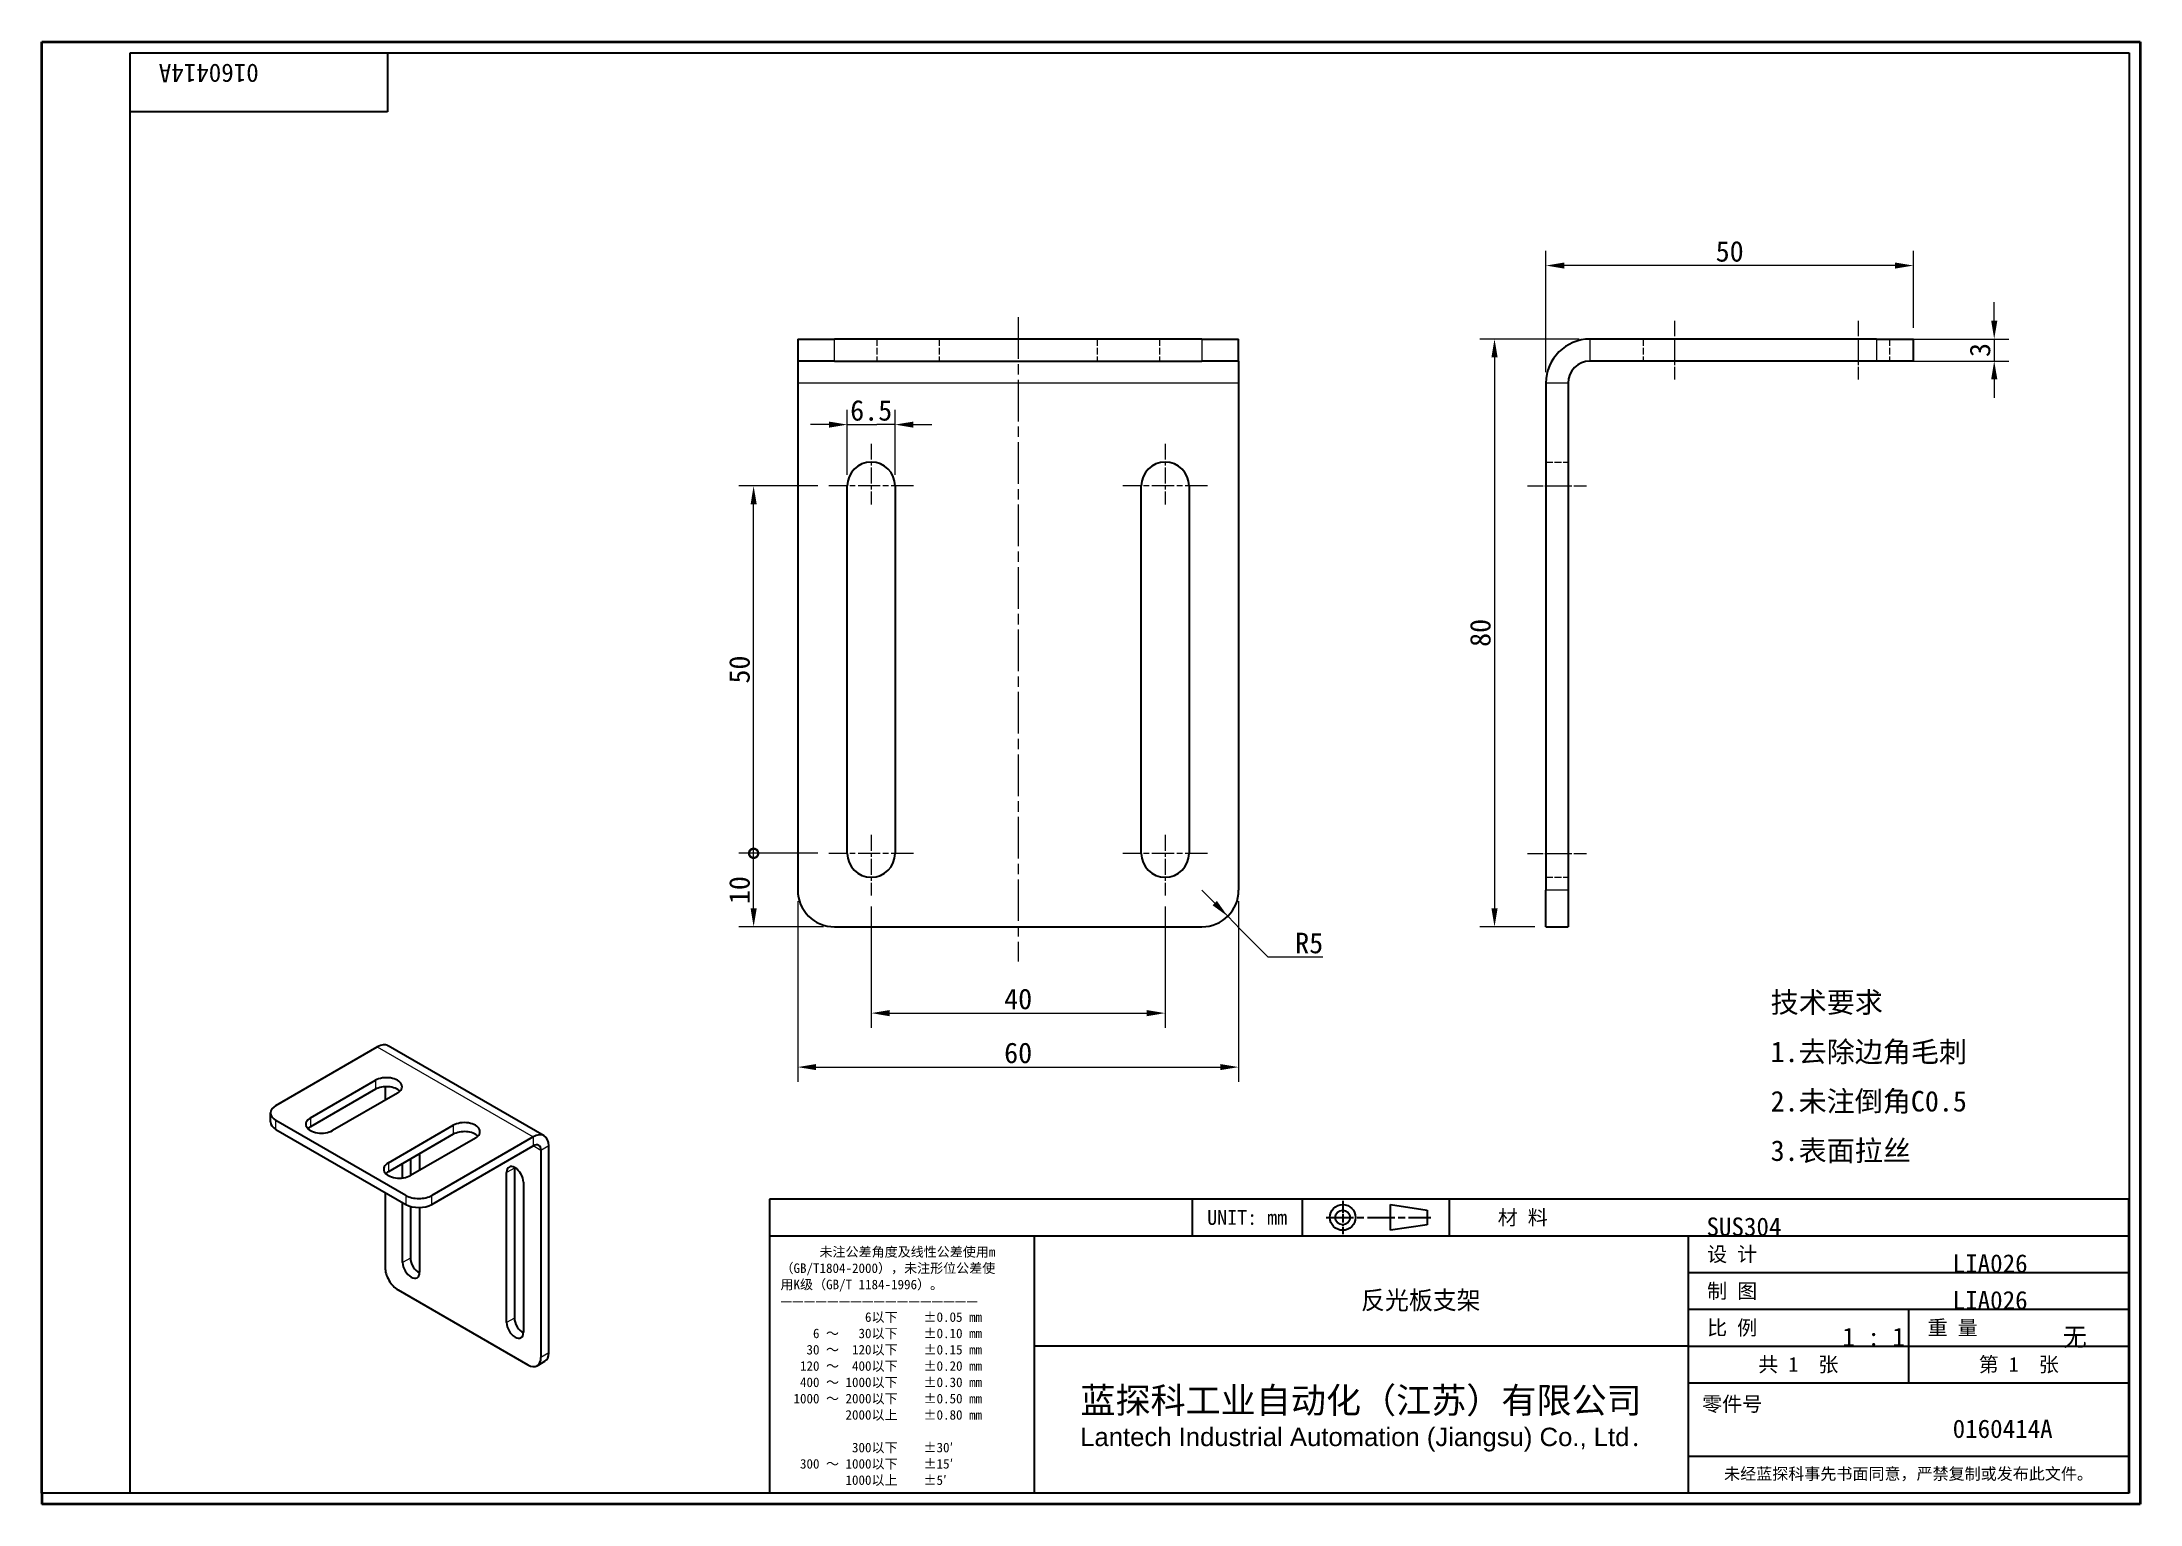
# Model space of a CAD drawing. Header units: millimetres. Extents: x 6 to 292, y 5 to 205.
import ezdxf
from ezdxf.enums import TextEntityAlignment as Align

# ---------------------------------------------------------------- set-up
doc = ezdxf.new("R2018")
doc.units = ezdxf.units.MM
doc.linetypes.add('CHAIN', pattern=[0.3543, 0.2362, -0.0295, 0.0591, -0.0295])
doc.linetypes.add('DASHED', pattern=[0.2067, 0.1654, -0.0413])
for name, color, linetype, lineweight in [('1', 7, 'Continuous', 18), ('可见 (ISO)', 7, 'Continuous', 25), ('可见窄的 (ISO)', 7, 'Continuous', 18), ('图框 (ISO)', 7, 'Continuous', 35), ('标题 (ISO)', 7, 'Continuous', 25)]:
    doc.layers.add(name, color=color, linetype=linetype, lineweight=lineweight)
for name, color, linetype, lineweight, true_color in [('中心标记 (ISO)', 1, 'CHAIN', 18, 0xff0000), ('中心线 (ISO)', 1, 'CHAIN', 18, 0xff0000), ('尺寸 (ISO)', 7, 'Continuous', 18, 0x008000), ('符号 (ISO)', 7, 'Continuous', 18, 0x008000), ('隐藏 (ISO)', 5, 'DASHED', 18, 0x0000ff), ('隐藏窄的 (ISO)', 5, 'DASHED', 18, 0x0000ff)]:
    doc.layers.add(name, color=color, linetype=linetype, lineweight=lineweight, true_color=true_color)
doc.styles.get("Standard").update_dxf_attribs({"font": 'simfang.ttf'})
doc.styles.add('文本样式164', font='SimSun.ttf')
doc.styles.add('最新国标', font='simfang.ttf')
doc.styles.add('注释文本 (ISO)', font='simfang.ttf')
doc.dimstyles.new('默认 (GB)', dxfattribs={"dimtxt": 2.8, "dimasz": 2.5, "dimexe": 2, "dimexo": 1.5, "dimgap": 0.5, "dimtad": 1, "dimtoh": 1, "dimdsep": 46, "dimtxsty": '最新国标', "dimcen": 0.09, "dimdle": 10, "dimclrd": 256, "dimclre": 256, "dimclrt": 256, "dimaunit": 1, "dimadec": 3, "dimazin": 2, "dimtfac": 0.535714, "dimtdec": 3, "dimtmove": 0, "dimatfit": 3, "dimfxl": 0, "dimtolj": 1, "dimlwd": -1, "dimlwe": -1, "dimarcsym": 0})

# ---------------------------------------------------------------- blocks, each defined once
blk = doc.blocks.new('图框 最新国标')
at = {"layer": '图框 (ISO)'}
for p, q in [((6, 7), (6, 204.5)), ((6, 204.5), (291.5, 204.5)), ((291.5, 204.5), (291.5, 5.5)), ((6, 7), (6, 5.5)), ((6, 7), (6, 5.5)), ((291.5, 5.5), (6, 5.5))]:
    blk.add_line(p, q, dxfattribs=at)
at = {"layer": '图框 (ISO)', "color": 7, "linetype": 'Continuous', "lineweight": 25}
for p, q in [((18, 203), (290, 203)), ((18, 7), (18, 203)), ((18, 203), (290, 203)), ((53, 203), (53, 195)), ((290, 203), (290, 7)), ((290, 203), (290, 7)), ((53, 195), (18, 195)), ((290, 7), (6, 7)), ((290, 7), (18, 7))]:
    blk.add_line(p, q, dxfattribs=at)
at = {"layer": '图框 (ISO)', "lineweight": 30}
blk.add_attdef('零件代号', text='', height=2.5, rotation=180, dxfattribs=at).set_placement((35.5, 199), align=Align.MIDDLE_CENTER)
blk = doc.blocks.new('标题栏 最新国标')
at = {"layer": '标题 (ISO)'}
for p, q in [((381.98, -183.84), (196.98, -183.84)), ((196.98, -183.84), (196.98, -223.84)), ((254.48, -183.84), (254.48, -188.84)), ((269.48, -183.84), (269.48, -188.84)), ((281.48, -188.09), (281.48, -184.59)), ((281.48, -184.59), (286.48, -185.34)), ((286.48, -185.34), (286.48, -187.34)), ((289.48, -183.84), (289.48, -188.84)), ((381.98, -223.84), (381.98, -183.84)), ((383.48, -183.84), (383.48, -225.34)), ((286.48, -187.34), (281.48, -188.09)), ((196.98, -188.84), (381.98, -188.84)), ((232.98, -188.84), (232.98, -223.84)), ((321.98, -188.84), (321.98, -223.84)), ((321.98, -193.84), (381.98, -193.84)), ((321.98, -198.84), (381.98, -198.84)), ((351.98, -198.84), (351.98, -208.84)), ((321.98, -203.84), (232.98, -203.84)), ((321.98, -203.84), (381.98, -203.84)), ((321.98, -208.84), (381.98, -208.84)), ((321.98, -218.84), (381.98, -218.84)), ((196.98, -223.84), (381.98, -223.84)), ((383.48, -225.34), (196.98, -225.34))]:
    blk.add_line(p, q, dxfattribs=at)
at = {"layer": '标题 (ISO)', "linetype": 'CHAIN', "ltscale": 5.000333}
blk.add_line((274.98, -184.09), (274.98, -188.59), dxfattribs=at)
at = {"layer": '标题 (ISO)', "linetype": 'CHAIN', "ltscale": 15.834605}
blk.add_line((272.73, -186.34), (286.98, -186.34), dxfattribs=at)
at = {"layer": '标题 (ISO)'}
for radius in [1.75, 1]:
    blk.add_circle((274.98, -186.34), radius, dxfattribs=at)
at = {"layer": '1', "style": '文本样式164'}
for s, p in [('UNIT: mm', (261.98, -186.34)), ('材 料', (299.48, -186.34)), ('设 计', (327.98, -191.34)), ('制 图', (327.98, -196.34)), ('比 例', (327.98, -201.34)), ('重 量', (357.98, -201.34)), ('共 1  张', (336.98, -206.34)), ('第 1  张', (366.98, -206.34))]:
    blk.add_text(s, height=2, dxfattribs=at).set_placement(p, align=Align.MIDDLE_CENTER)
at = {"layer": '标题 (ISO)', "style": '注释文本 (ISO)'}
for s, insert, char_height, attachment_point, line_spacing_factor in [('\\fSimSun|b0|i0;{\\H1.3000;      未注公差角度及线性公差使用m\\P}\\fSimSun|b0|i0;{\\H1.3000;（GB/T1804-2000），未注形位公差使\\P}\\fSimSun|b0|i0;{\\H1.3000;用K级（GB/T 1184-1996）。\\P}\\fSimSun|b0|i0;{\\H1.3000;—————————————————\\P}\\fSimSun|b0|i0;{\\H1.3000;             6以下    ±0.05 mm\\P}\\fSimSun|b0|i0;{\\H1.3000;     6 ～   30以下    ±0.10 mm\\P}\\fSimSun|b0|i0;{\\H1.3000;    30 ～  120以下    ±0.15 mm\\P}\\fSimSun|b0|i0;{\\H1.3000;   120 ～  400以下    ±0.20 mm\\P}\\fSimSun|b0|i0;{\\H1.3000;   400 ～ 1000以下    ±0.30 mm\\P}\\fSimSun|b0|i0;{\\H1.3000;  1000 ～ 2000以下    ±0.50 mm\\P}\\fSimSun|b0|i0;{\\H1.3000;          2000以上    ±0.80 mm\\P}\\fSimSun|b0|i0;{\\H1.3000;\\P}\\fSimSun|b0|i0;{\\H1.3000;           300以下    ±30′\\P}\\fSimSun|b0|i0;{\\H1.3000;   300 ～ 1000以下    ±15′\\P}\\fSimSun|b0|i0;{\\H1.3000;          1000以上    ±5′}', (198.48, -206.63), 1.3, 4, 1.023913), ('\\pxsm0.94;\\fMicrosoft YaHei|b0|i0;{\\H3.5000;蓝探科工业自动化（江苏）有限公司\\P}\\fArial|b0|i0;{\\H2.5000;Lantech Industrial Automation (Jiangsu) Co., Ltd}\\fFangSong|b0|i0;{\\H2.5000;.}', (277.48, -213.84), 2, 5, 0.978695)]:
    blk.add_mtext(s, dxfattribs=dict(at, insert=insert, char_height=char_height, attachment_point=attachment_point, line_spacing_factor=line_spacing_factor))
at = {"layer": '标题 (ISO)', "attachment_point": 5, "style": '注释文本 (ISO)'}
for s, insert, char_height in [('\\fFangSong|b0|i0;零件号', (327.98, -211.84), 2), ('\\fSimSun|b0|i0;{\\H1.6000;未经蓝探科事先书面同意，严禁复制或发布此文件。}', (351.98, -221.34), 1.6)]:
    blk.add_mtext(s, dxfattribs=dict(at, insert=insert, char_height=char_height))
at = {"layer": '标题 (ISO)', "lineweight": 30, "flags": 104}
for tag, height, p in [('材料', 2, (324.48, -186.34)), ('设计人', 2, (357.98, -191.34)), ('库存编号', 3.5, (277.48, -196.34)), ('设计人', 2, (357.98, -196.34)), ('视图比例', 2, (342.98, -201.34)), ('质量\\P3;', 2, (372.98, -201.34)), ('零件代号', 3.5, (357.98, -213.84))]:
    blk.add_attdef(tag, text='', height=height, dxfattribs=at).set_placement(p, align=Align.MIDDLE_CENTER)
blk = doc.blocks.new('*D5')
at = {"layer": 'Defpoints', "color": 0, "transparency": 16777216}
for p in [(210.66, 174.07), (260.66, 164.07), (210.66, 158.07)]:
    blk.add_point(p, dxfattribs=at)
at = {"layer": '尺寸 (ISO)', "color": 116, "true_color": 0x00803f, "transparency": 16777216}
for p, q in [((210.66, 159.57), (210.66, 176.07)), ((260.66, 165.57), (260.66, 176.07)), ((258.16, 174.07), (213.16, 174.07))]:
    blk.add_line(p, q, dxfattribs=at)
for points in [[(213.16, 174.48), (213.16, 173.65), (210.66, 174.07)], [(258.16, 174.48), (258.16, 173.65), (260.66, 174.07)]]:
    blk.add_solid(points, dxfattribs=at)
at = {"layer": '尺寸 (ISO)', "transparency": 16777216, "insert": (235.66, 175.98), "char_height": 2.8, "attachment_point": 5, "style": '最新国标'}
blk.add_mtext('\\A1;50', dxfattribs=at)
blk = doc.blocks.new('*D6')
at = {"layer": 'Defpoints', "color": 0, "transparency": 16777216}
for p in [(216.66, 164.07), (203.66, 84.07), (210.66, 84.07)]:
    blk.add_point(p, dxfattribs=at)
at = {"layer": '尺寸 (ISO)', "color": 116, "true_color": 0x00803f, "transparency": 16777216}
for p, q in [((215.16, 164.07), (201.66, 164.07)), ((203.66, 161.57), (203.66, 86.57)), ((209.16, 84.07), (201.66, 84.07))]:
    blk.add_line(p, q, dxfattribs=at)
for points in [[(203.24, 161.57), (204.08, 161.57), (203.66, 164.07)], [(203.24, 86.57), (204.08, 86.57), (203.66, 84.07)]]:
    blk.add_solid(points, dxfattribs=at)
at = {"layer": '尺寸 (ISO)', "transparency": 16777216, "insert": (201.74, 124.07), "char_height": 2.8, "attachment_point": 5, "rotation": 90, "style": '最新国标'}
blk.add_mtext('\\A1;80', dxfattribs=at)
blk = doc.blocks.new('*D7')
at = {"layer": 'Defpoints', "color": 0, "transparency": 16777216}
for p in [(255.66, 164.07), (255.66, 161.07), (271.66, 161.07)]:
    blk.add_point(p, dxfattribs=at)
at = {"layer": '尺寸 (ISO)', "color": 116, "true_color": 0x00803f, "transparency": 16777216}
for p, q in [((271.66, 166.57), (271.66, 169.07)), ((257.16, 164.07), (273.66, 164.07)), ((271.66, 164.07), (271.66, 161.07)), ((257.16, 161.07), (273.66, 161.07)), ((271.66, 158.57), (271.66, 156.07))]:
    blk.add_line(p, q, dxfattribs=at)
for points in [[(271.24, 166.57), (272.08, 166.57), (271.66, 164.07)], [(271.24, 158.57), (272.08, 158.57), (271.66, 161.07)]]:
    blk.add_solid(points, dxfattribs=at)
at = {"layer": '尺寸 (ISO)', "transparency": 16777216, "insert": (269.74, 162.57), "char_height": 2.8, "attachment_point": 5, "rotation": 90, "style": '最新国标'}
blk.add_mtext('\\A1;3', dxfattribs=at)
blk = doc.blocks.new('_DotSmall')
at = {"color": 0, "linetype": 'ByBlock', "const_width": 0.5}
blk.add_lwpolyline([(-0.0625, 0, 1), (0.0625, 0, 1)], format="xyb", close=True, dxfattribs=at)
blk = doc.blocks.new('*D8')
at = {"layer": 'Defpoints', "color": 0, "transparency": 16777216}
for p in [(102.84, 94.07), (113.09, 94.07), (113.84, 84.07)]:
    blk.add_point(p, dxfattribs=at)
at = {"layer": '尺寸 (ISO)', "color": 116, "true_color": 0x00803f, "transparency": 16777216}
for p, q in [((111.59, 94.07), (100.84, 94.07)), ((102.84, 86.57), (102.84, 94.07)), ((112.34, 84.07), (100.84, 84.07))]:
    blk.add_line(p, q, dxfattribs=at)
blk.add_solid([(102.43, 86.57), (103.26, 86.57), (102.84, 84.07)], dxfattribs=at)
at = {"layer": '尺寸 (ISO)', "color": 116, "true_color": 0x00803f, "transparency": 16777216, "xscale": 2.5, "yscale": 2.5, "zscale": 2.5, "rotation": 90}
blk.add_blockref('_DotSmall', (102.84, 94.07), dxfattribs=at)
at = {"layer": '尺寸 (ISO)', "transparency": 16777216, "insert": (100.93, 89.06), "char_height": 2.8, "attachment_point": 5, "rotation": 90, "style": '最新国标'}
blk.add_mtext('\\A1;10', dxfattribs=at)
blk = doc.blocks.new('*D10')
at = {"layer": 'Defpoints', "color": 0, "transparency": 16777216}
for p in [(102.84, 144.07), (113.09, 144.07), (113.09, 94.07)]:
    blk.add_point(p, dxfattribs=at)
at = {"layer": '尺寸 (ISO)', "color": 116, "true_color": 0x00803f, "transparency": 16777216}
for p, q in [((111.59, 144.07), (100.84, 144.07)), ((102.84, 94.07), (102.84, 141.57)), ((111.59, 94.07), (100.84, 94.07))]:
    blk.add_line(p, q, dxfattribs=at)
blk.add_solid([(102.43, 141.57), (103.26, 141.57), (102.84, 144.07)], dxfattribs=at)
at = {"layer": '尺寸 (ISO)', "color": 116, "true_color": 0x00803f, "transparency": 16777216, "xscale": 2.5, "yscale": 2.5, "zscale": 2.5, "rotation": 270}
blk.add_blockref('_DotSmall', (102.84, 94.07), dxfattribs=at)
at = {"layer": '尺寸 (ISO)', "transparency": 16777216, "insert": (100.93, 119.08), "char_height": 2.8, "attachment_point": 5, "rotation": 90, "style": '最新国标'}
blk.add_mtext('\\A1;50', dxfattribs=at)
blk = doc.blocks.new('*D11')
at = {"layer": 'Defpoints', "color": 0, "transparency": 16777216}
for p in [(108.84, 89.07), (168.84, 89.07), (168.84, 64.97)]:
    blk.add_point(p, dxfattribs=at)
at = {"layer": '尺寸 (ISO)', "color": 116, "true_color": 0x00803f, "transparency": 16777216}
for p, q in [((108.84, 87.57), (108.84, 62.97)), ((168.84, 87.57), (168.84, 62.97)), ((111.34, 64.97), (166.34, 64.97))]:
    blk.add_line(p, q, dxfattribs=at)
for points in [[(111.34, 65.39), (111.34, 64.56), (108.84, 64.97)], [(166.34, 65.39), (166.34, 64.56), (168.84, 64.97)]]:
    blk.add_solid(points, dxfattribs=at)
at = {"layer": '尺寸 (ISO)', "transparency": 16777216, "insert": (138.84, 66.89), "char_height": 2.8, "attachment_point": 5, "style": '最新国标'}
blk.add_mtext('\\A1;60', dxfattribs=at)
blk = doc.blocks.new('*D12')
at = {"layer": 'Defpoints', "color": 0, "transparency": 16777216}
for p in [(118.84, 88.32), (158.84, 88.32), (158.84, 72.32)]:
    blk.add_point(p, dxfattribs=at)
at = {"layer": '尺寸 (ISO)', "color": 116, "true_color": 0x00803f, "transparency": 16777216}
for p, q in [((118.84, 86.82), (118.84, 70.32)), ((158.84, 86.82), (158.84, 70.32)), ((121.34, 72.32), (156.34, 72.32))]:
    blk.add_line(p, q, dxfattribs=at)
for points in [[(121.34, 72.73), (121.34, 71.9), (118.84, 72.32)], [(156.34, 72.73), (156.34, 71.9), (158.84, 72.32)]]:
    blk.add_solid(points, dxfattribs=at)
at = {"layer": '尺寸 (ISO)', "transparency": 16777216, "insert": (138.84, 74.23), "char_height": 2.8, "attachment_point": 5, "style": '最新国标'}
blk.add_mtext('\\A1;40', dxfattribs=at)
blk = doc.blocks.new('*D13')
at = {"layer": 'Defpoints', "color": 0, "transparency": 16777216}
for p in [(122.09, 152.42), (115.59, 144.07), (122.09, 144.07)]:
    blk.add_point(p, dxfattribs=at)
at = {"layer": '尺寸 (ISO)', "color": 116, "true_color": 0x00803f, "transparency": 16777216}
for p, q in [((115.59, 145.57), (115.59, 154.42)), ((122.09, 145.57), (122.09, 154.42)), ((113.09, 152.42), (110.59, 152.42)), ((115.59, 152.42), (118.09, 152.42)), ((118.09, 152.42), (119.59, 152.42)), ((122.09, 152.42), (119.59, 152.42)), ((124.59, 152.42), (127.09, 152.42))]:
    blk.add_line(p, q, dxfattribs=at)
for points in [[(113.09, 152.83), (113.09, 152), (115.59, 152.42)], [(124.59, 152.83), (124.59, 152), (122.09, 152.42)]]:
    blk.add_solid(points, dxfattribs=at)
at = {"layer": '尺寸 (ISO)', "transparency": 16777216, "insert": (118.84, 154.34), "char_height": 2.8, "attachment_point": 5, "style": '最新国标'}
blk.add_mtext('\\A1;6.5', dxfattribs=at)
blk = doc.blocks.new('*D14')
at = {"layer": 'Defpoints', "color": 0, "transparency": 16777216}
for p in [(163.84, 89.07), (167.35, 85.5)]:
    blk.add_point(p, dxfattribs=at)
at = {"layer": '尺寸 (ISO)', "color": 116, "true_color": 0x00803f, "transparency": 16777216}
for p, q in [((163.84, 89.07), (167.35, 85.5)), ((165.6, 87.28), (163.84, 89.07)), ((167.35, 85.5), (169.11, 83.72)), ((172.85, 79.92), (169.11, 83.72)), ((180.3, 79.92), (172.85, 79.92))]:
    blk.add_line(p, q, dxfattribs=at)
blk.add_solid([(165.89, 87.58), (165.3, 86.99), (167.35, 85.5)], dxfattribs=at)
at = {"layer": '尺寸 (ISO)', "transparency": 16777216, "insert": (178.44, 81.84), "char_height": 2.8, "attachment_point": 5, "style": '最新国标'}
blk.add_mtext('\\A1;R5', dxfattribs=at)

msp = doc.modelspace()

# ---------------------------------------------------------------- linework, layer by layer
at = {"layer": '中心标记 (ISO)', "ltscale": 9.167361}
for p, q in [((118.8423, 149.8152), (118.8423, 141.5652)), ((158.8423, 149.8152), (158.8423, 141.5652)), ((118.8423, 96.5652), (118.8423, 88.3152)), ((158.8423, 96.5652), (158.8423, 88.3152))]:
    msp.add_line(p, q, dxfattribs=at)
at = {"layer": '中心标记 (ISO)', "ltscale": 12.778786}
for p, q in [((124.5923, 144.0652), (113.0923, 144.0652)), ((164.5923, 144.0652), (153.0923, 144.0652)), ((124.5923, 94.0652), (113.0923, 94.0652)), ((164.5923, 94.0652), (153.0923, 94.0652))]:
    msp.add_line(p, q, dxfattribs=at)
at = {"layer": '中心线 (ISO)', "ltscale": 23.990969}
msp.add_line((138.8423, 167.0261), (138.8423, 79.3457), dxfattribs=at)
at = {"layer": '中心线 (ISO)', "ltscale": 8.88956}
for p, q in [((228.1594, 166.5652), (228.1594, 158.5652)), ((253.1594, 166.5652), (253.1594, 158.5652)), ((208.1594, 144.0652), (216.1594, 144.0652)), ((208.1594, 94.0652), (216.1594, 94.0652))]:
    msp.add_line(p, q, dxfattribs=at)
at = {"layer": '可见 (ISO)'}
for p, q in [((108.8423, 164.0652), (113.8423, 164.0652)), ((108.8423, 164.0652), (108.8423, 161.0652)), ((163.8423, 164.0652), (113.8423, 164.0652)), ((163.8423, 164.0652), (168.8423, 164.0652)), ((168.8423, 161.0652), (168.8423, 164.0652)), ((255.6594, 164.0652), (216.6594, 164.0652)), ((255.6594, 164.0652), (260.6594, 164.0652)), ((260.6594, 161.0652), (260.6594, 164.0652)), ((113.8423, 161.0652), (108.8423, 161.0652)), ((108.8423, 161.0652), (108.8423, 158.0652)), ((113.8423, 161.0652), (163.8423, 161.0652)), ((168.8423, 161.0652), (163.8423, 161.0652)), ((168.8423, 161.0652), (168.8423, 158.0652)), ((255.6594, 161.0652), (216.6594, 161.0652)), ((260.6594, 161.0652), (255.6594, 161.0652)), ((108.8423, 158.0652), (108.8423, 89.0652)), ((168.8423, 158.0652), (168.8423, 89.0652)), ((210.6594, 158.0652), (210.6594, 89.0652)), ((213.6594, 158.0652), (213.6594, 89.0652)), ((115.5923, 94.0652), (115.5923, 144.0652)), ((122.0923, 144.0652), (122.0923, 94.0652)), ((155.5923, 94.0652), (155.5923, 144.0652)), ((162.0923, 144.0652), (162.0923, 94.0652)), ((210.6594, 84.0652), (210.6594, 89.0652)), ((213.6594, 89.0652), (213.6594, 84.0652)), ((113.8423, 84.0652), (163.8423, 84.0652)), ((210.6594, 84.0652), (213.6594, 84.0652)), ((37.8433, 59.754), (51.6319, 67.7148)), ((74.3451, 55.616), (53.1319, 67.8634)), ((42.5279, 58.0699), (51.3668, 63.1731)), ((51.3668, 61.9483), (42.5279, 56.8452)), ((54.372, 61.438), (45.5331, 56.3349)), ((52.6926, 62.3034), (52.6926, 60.4684)), ((37.1111, 57.5086), (37.1111, 58.7334)), ((55.521, 47.5065), (37.8433, 57.7127)), ((37.8433, 56.488), (55.521, 46.2818)), ((53.1345, 51.9462), (61.9734, 57.0493)), ((61.9734, 55.8246), (53.1345, 50.7215)), ((64.9786, 55.3143), (56.1397, 50.2112)), ((72.8451, 55.4674), (59.0566, 47.5065)), ((55.0791, 49.8787), (55.0791, 51.8442)), ((56.1397, 52.4565), (56.1397, 50.2112)), ((57.3772, 53.171), (57.3772, 50.9256)), ((59.0566, 46.2818), (72.8451, 54.2426)), ((73.9058, 53.6302), (73.9058, 25.4611)), ((74.9665, 26.0735), (74.9665, 54.2426)), ((69.2212, 30.207), (69.2212, 50.6194)), ((70.2819, 51.2318), (70.2819, 30.8194)), ((71.5193, 49.2926), (71.5193, 28.8802)), ((52.6926, 47.9148), (52.6926, 37.7086)), ((55.0791, 38.372), (55.0791, 46.5369)), ((56.1397, 46.0205), (56.1397, 38.9843)), ((57.3772, 45.8599), (57.3772, 37.0452)), ((54.4604, 34.6467), (72.138, 24.4405)), ((73.388, 24.3167), (74.4487, 24.929))]:
    msp.add_line(p, q, dxfattribs=at)
for centre, radius, start, end in [((216.6594, 158.0652), 6, 90, 180), ((216.6594, 158.0652), 3, 90, 180), ((118.8423, 144.0652), 3.25, 0, 180), ((158.8423, 144.0652), 3.25, 0, 180), ((118.8423, 94.0652), 3.25, 180, 0), ((158.8423, 94.0652), 3.25, 180, 0), ((113.8423, 89.0652), 5, 180, 270), ((163.8423, 89.0652), 5, 270, 0)]:
    msp.add_arc(centre, radius, start, end, dxfattribs=at)
for centre, major_axis, start_param, end_param in [((51.6319, 65.2653), (1.5, 2.5981), 0, 0.78539816), ((52.8694, 62.3055), (2.125, 0), 5.49778714, 8.6393798), ((52.8694, 61.0808), (-2.125, 0), 3.66419198, 5.49778714), ((39.6111, 58.7334), (-2.5, 0), 5.49778714, 7.06858347), ((39.6111, 57.5086), (-2.5, 0), 0, 0.78539816), ((44.0305, 57.2024), (-2.125, 0), 5.49778714, 8.6393798), ((63.476, 56.1818), (2.125, 0), 5.49778714, 8.6393798), ((44.0305, 55.9777), (-2.125, 0), 5.49778714, 5.76058598), ((63.476, 54.9571), (-2.125, 0), 3.66419198, 5.49778714), ((72.8451, 53.0179), (1.5, 2.5981), 5.49778714, 7.06858347), ((72.8451, 53.0179), (0.75, 1.299), 5.49778714, 7.06858347), ((54.6371, 51.0787), (-2.125, 0), 5.49778714, 8.6393798), ((70.3703, 49.956), (-0.8125, 1.4073), 3.92699082, 7.06858347), ((54.6371, 49.854), (-2.125, 0), 5.49778714, 5.76058598), ((71.4309, 50.5684), (0.8125, -1.4073), 3.85275387, 3.92699082), ((57.2888, 48.5271), (-2.5, 0), 0.78539816, 2.35619449), ((57.2888, 47.3024), (2.5, 0), 3.92699082, 5.49778714), ((54.4604, 36.6879), (-1.25, 2.1651), 0.78539816, 2.35619449), ((56.2281, 37.7086), (0.8125, -1.4073), 3.92699082, 7.06858347), ((57.2888, 38.3209), (0.8125, -1.4073), 3.92699082, 5.57202409), ((70.3703, 29.5436), (0.8125, -1.4073), 3.92699082, 7.06858347), ((71.4309, 30.156), (0.8125, -1.4073), 3.92699082, 5.57202409), ((73.1987, 27.0941), (1.25, -2.1651), 0, 0.78539816), ((72.138, 26.4817), (1.25, -2.1651), 5.49778714, 7.06858347)]:
    msp.add_ellipse(centre, major_axis=major_axis, ratio=0.57735027, start_param=start_param, end_param=end_param, dxfattribs=at)
at = {"layer": '可见窄的 (ISO)'}
for p, q in [((113.8423, 161.0652), (113.8423, 164.0652)), ((163.8423, 164.0652), (163.8423, 161.0652)), ((216.6594, 161.0652), (216.6594, 164.0652)), ((255.6594, 164.0652), (255.6594, 161.0652)), ((168.8423, 158.0652), (108.8423, 158.0652)), ((213.6594, 158.0652), (210.6594, 158.0652)), ((213.6594, 89.0652), (210.6594, 89.0652)), ((51.6319, 67.7148), (72.8451, 55.4674)), ((51.3668, 63.1731), (51.3668, 61.9483)), ((37.8433, 56.488), (37.8433, 57.7127)), ((42.5279, 58.0699), (42.5279, 56.8452)), ((61.9734, 57.0493), (61.9734, 55.8246)), ((72.8451, 55.4674), (72.8451, 54.2426)), ((53.1345, 51.9462), (53.1345, 50.7215)), ((73.9058, 53.6302), (72.8451, 54.2426)), ((74.9665, 54.2426), (73.9058, 53.6302)), ((70.2819, 51.2318), (69.2212, 50.6194)), ((55.521, 47.5065), (55.521, 46.2818)), ((59.0566, 46.2818), (59.0566, 47.5065)), ((56.1397, 38.9843), (55.0791, 38.372)), ((70.2819, 30.8194), (69.2212, 30.207)), ((74.9665, 26.0735), (73.9058, 25.4611))]:
    msp.add_line(p, q, dxfattribs=at)
at = {"layer": '隐藏 (ISO)', "ltscale": 5.71399}
for p, q in [((119.5923, 164.0652), (119.5923, 161.0652)), ((128.0923, 164.0652), (128.0923, 161.0652)), ((149.5923, 164.0652), (149.5923, 161.0652)), ((158.0923, 164.0652), (158.0923, 161.0652)), ((223.9094, 164.0652), (223.9094, 161.0652)), ((257.4094, 164.0652), (257.4094, 161.0652)), ((210.6594, 147.3152), (213.6594, 147.3152)), ((210.6594, 90.8152), (213.6594, 90.8152))]:
    msp.add_line(p, q, dxfattribs=at)
at = {"layer": '隐藏窄的 (ISO)', "ltscale": 5.71399}
for p, q in [((228.1594, 164.0652), (228.1594, 161.0652)), ((253.1594, 164.0652), (253.1594, 161.0652)), ((210.6594, 144.0652), (213.6594, 144.0652)), ((210.6594, 94.0652), (213.6594, 94.0652))]:
    msp.add_line(p, q, dxfattribs=at)

# ---------------------------------------------------------------- block references
ref = msp.add_blockref('图框 最新国标', (0, 0))
lines = msp.add_mtext('0160414A', dxfattribs={"layer": '图框 (ISO)', "insert": (35.5, 199), "char_height": 2.5, "attachment_point": 1, "rotation": 180})
ref.add_attrib('零件代号', '', (35.5, 199)).embed_mtext(lines)
ref = msp.add_blockref('标题栏 最新国标', (-91.9825, 230.8443))
lines = msp.add_mtext('0160414A', dxfattribs={"layer": '标题 (ISO)', "insert": (266, 17), "char_height": 2.5, "attachment_point": 1})
ref.add_attrib('零件代号', '', (266, 17), dxfattribs={"flags": 104}).embed_mtext(lines)
lines = msp.add_mtext('反光板支架', dxfattribs={"layer": '标题 (ISO)', "insert": (185.5, 34.5), "char_height": 2.5, "attachment_point": 1})
ref.add_attrib('库存编号', '', (185.5, 34.5), dxfattribs={"flags": 104}).embed_mtext(lines)
lines = msp.add_mtext('无', dxfattribs={"layer": '标题 (ISO)', "insert": (281, 29.5), "char_height": 2.5, "attachment_point": 1})
ref.add_attrib('质量\\P3;', '', (281, 29.5), dxfattribs={"flags": 104}).embed_mtext(lines)
lines = msp.add_mtext('1 : 1', dxfattribs={"layer": '标题 (ISO)', "insert": (251, 29.5), "char_height": 2.5, "attachment_point": 1})
ref.add_attrib('视图比例', '', (251, 29.5), dxfattribs={"flags": 104}).embed_mtext(lines)
lines = msp.add_mtext('LIA026', dxfattribs={"layer": '标题 (ISO)', "insert": (266, 39.5), "char_height": 2.5, "attachment_point": 1})
ref.add_attrib('设计人', '', (266, 39.5), dxfattribs={"flags": 104}).embed_mtext(lines)
lines = msp.add_mtext('LIA026', dxfattribs={"layer": '标题 (ISO)', "insert": (266, 34.5), "char_height": 2.5, "attachment_point": 1})
ref.add_attrib('设计人', '', (266, 34.5), dxfattribs={"flags": 104}).embed_mtext(lines)
lines = msp.add_mtext('SUS304', dxfattribs={"layer": '标题 (ISO)', "insert": (232.5, 44.5), "char_height": 2.5, "attachment_point": 1})
ref.add_attrib('材料', '', (232.5, 44.5), dxfattribs={"flags": 104}).embed_mtext(lines)

# ---------------------------------------------------------------- texts
at = {"layer": '符号 (ISO)', "insert": (241.2293, 63.5389), "char_height": 2.8, "width": 29.34269, "attachment_point": 4, "line_spacing_factor": 1.441304, "style": '注释文本 (ISO)'}
msp.add_mtext('\\fFangSong|b0|i0;{\\H2.8000;技术要求\\P}\\fFangSong|b0|i0;{\\H2.8000;1.去除边角毛刺\\P}\\fFangSong|b0|i0;{\\H2.8000;2.未注倒角C0.5\\P}\\fFangSong|b0|i0;{\\H2.8000;3.表面拉丝}\\fSegoe UI|b0|i0;{\\H2.8000;\\P}', dxfattribs=at)

# ---------------------------------------------------------------- dimensions: what is measured, and where the dimension line sits
at = {"layer": '尺寸 (ISO)', "color": 116, "true_color": 0x00803f}
for base, p1, p2, angle, override, picture, middle in [((210.6594, 174.0652), (260.6594, 164.0652), (210.6594, 158.0652), 180, {"dimgap": 0.5, "dimtoh": 0, "dimdec": 2, "dimtol": 0, "dimlim": 0, "dimtp": 0, "dimtm": 0, "dimtdec": 3, "dimtofl": 0, "dimatfit": 1}, '*D5', (235.6594, 174.0652)), ((271.6594, 161.0652), (255.6594, 164.0652), (255.6594, 161.0652), 90, {"dimgap": 0.5, "dimtoh": 0, "dimdec": 2, "dimtol": 0, "dimlim": 0, "dimtp": 0, "dimtm": 0, "dimtdec": 3, "dimtofl": 1, "dimatfit": 1}, '*D7', (271.6594, 162.5652)), ((203.6594, 84.0652), (216.6594, 164.0652), (210.6594, 84.0652), 90, {"dimgap": 0.5, "dimtoh": 0, "dimdec": 2, "dimtol": 0, "dimlim": 0, "dimtp": 0, "dimtm": 0, "dimtdec": 3, "dimtofl": 0, "dimatfit": 1}, '*D6', (203.6594, 124.0652)), ((102.8423, 144.0652), (113.0923, 94.0652), (113.0923, 144.0652), 90, {"dimgap": 0.5, "dimtoh": 0, "dimdec": 2, "dimblk1": 'DotSmall', "dimsah": 1, "dimdle": 0, "dimtol": 0, "dimlim": 0, "dimtp": 0, "dimtm": 0, "dimtdec": 3, "dimtofl": 0, "dimatfit": 1}, '*D10', (102.8423, 119.0752)), ((102.8423, 94.0652), (113.8423, 84.0652), (113.0923, 94.0652), 90, {"dimgap": 0.5, "dimtoh": 0, "dimdec": 2, "dimblk2": 'DotSmall', "dimsah": 1, "dimdle": 0, "dimtol": 0, "dimlim": 0, "dimtp": 0, "dimtm": 0, "dimtdec": 3, "dimtofl": 0, "dimatfit": 1}, '*D8', (102.8423, 89.0552)), ((168.8423, 64.9728), (108.8423, 89.0652), (168.8423, 89.0652), 180, {"dimgap": 0.5, "dimtoh": 0, "dimdec": 2, "dimtol": 0, "dimlim": 0, "dimtp": 0, "dimtm": 0, "dimtdec": 3, "dimtofl": 0, "dimatfit": 1}, '*D11', (138.8423, 64.9728)), ((158.8423, 72.3152), (118.8423, 88.3152), (158.8423, 88.3152), 180, {"dimgap": 0.5, "dimtoh": 0, "dimdec": 2, "dimtol": 0, "dimlim": 0, "dimtp": 0, "dimtm": 0, "dimtdec": 3, "dimtofl": 0, "dimatfit": 1}, '*D12', (138.8423, 72.3152))]:
    dim = msp.add_linear_dim(base=base, p1=p1, p2=p2, angle=angle, dimstyle='默认 (GB)', override=override, dxfattribs=at)
    dim.commit()
    dim.dimension.update_dxf_attribs({"geometry": picture, "text_midpoint": middle, "dimtype": 160})
dim = msp.add_linear_dim(base=(122.0923, 152.4156), p1=(115.5923, 144.0652), p2=(122.0923, 144.0652), dimstyle='默认 (GB)', override={"dimgap": 0.5, "dimtoh": 0, "dimdec": 2, "dimtol": 0, "dimlim": 0, "dimtp": 0, "dimtm": 0, "dimtdec": 3, "dimtofl": 0}, dxfattribs=at)
dim.commit()
dim.dimension.update_dxf_attribs({"geometry": '*D13', "text_midpoint": (118.8423, 152.4156), "dimtype": 160})
dim = msp.add_radius_dim(center=(163.8423, 89.0652), mpoint=(167.3517, 85.5037), dimstyle='默认 (GB)', override={"dimgap": 0.5, "dimtih": 1, "dimdec": 2, "dimlfac": 1, "dimcen": 0, "dimtol": 0, "dimlim": 0, "dimtp": 0, "dimtm": 0, "dimtdec": 3}, dxfattribs=at)
dim.commit()
dim.dimension.update_dxf_attribs({"geometry": '*D14', "text_midpoint": (178.4446, 79.9249), "dimtype": 164})

doc.saveas('drawing.dxf')
